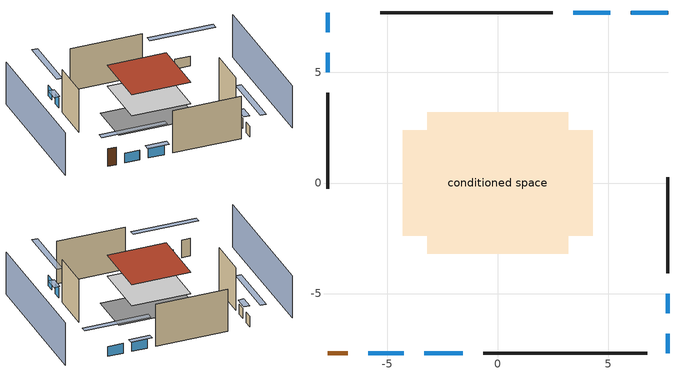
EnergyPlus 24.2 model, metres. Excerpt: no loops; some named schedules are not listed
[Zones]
conditioned space
 floor adiabatic (AdiabaticFloorConstruction): -3.2,-3.2 -3.2,3.2 3.2,3.2 3.2,-3.2 z2.44
 floor foundation (Slab1 construction): -4.29,-2.38 -4.29,2.38 4.29,2.38 4.29,-2.38 z0
 wall outside (AdiabaticWallConstruction 1): -7.7,-7.7 -6.78,-7.7 z0:2.03
 wall outside (AdiabaticWallConstruction): 7.7,7.7 6.03,7.7 / 5.1,7.7 3.42,7.7 z0:1.13; 7.7,-7.7 7.7,-6.82 / 7.7,-5.89 7.7,-5 / -7.7,7.7 -7.7,6.82 / -7.7,5.89 -7.7,5 z0:1.19; -5.86,-7.7 -4.25,-7.7 z0:1.1; -3.32,-7.7 -1.59,-7.7 z0:1.16
 wall outside (Wall1 construction): 2.5,7.7 -5.31,7.7 z0:4.88
 wall outside (Wall2 construction): 7.7,-4.08 7.7,0.26 z0:4.88
 wall outside (Wall3 construction): -0.66,-7.7 6.77,-7.7 z0:4.88
 wall outside (Wall4 construction): -7.7,4.08 -7.7,-0.26 z0:4.88
 window (WindowConstruction): 7.7,7.7 6.03,7.7 z0:1.13
 window (WindowConstruction 1): 5.1,7.7 3.43,7.7 z0:1.13
 window (WindowConstruction 2): 7.7,-7.7 7.7,-6.82 z0:1.19
 window (WindowConstruction 3): 7.7,-5.89 7.7,-5 z0:1.19
 window (WindowConstruction 4): -5.86,-7.7 -4.25,-7.7 z0:1.1
 window (WindowConstruction 5): -3.32,-7.7 -1.59,-7.7 z0:1.16
 window (WindowConstruction 6): -7.7,7.7 -7.7,6.82 z0:1.19
 window (WindowConstruction 7): -7.7,5.89 -7.7,5 z0:1.19
 door (Door): -7.7,-7.7 -6.79,-7.7 z0:2.03
 ceiling adiabatic (AdiabaticFloorConstruction): 3.2,-3.2 3.2,3.2 -3.2,3.2 -3.2,-3.2 z2.44
 roof outside (Roof1 construction): -3.2,3.2 -3.2,-3.2 3.2,-3.2 3.2,3.2 z4.88
shading: -12.27,7.7 -12.27,-7.7 / 12.27,-7.7 12.27,7.7 z0:4.88; 3.28,7.7 10.44,7.7 10.44,8.31 3.28,8.31 z3.87; 3.12,7.7 5.4,7.7 5.4,8.31 3.12,8.31 z1.43; 7.7,-4.07 7.7,-10.44 8.31,-10.44 8.31,-4.07 z3.93; 7.7,-4.7 7.7,-6.19 8.31,-6.19 8.31,-4.7 z1.49; -1.5,-7.7 -8.6,-7.7 -8.6,-8.31 -1.5,-8.31 z3.84; -1.28,-7.7 -3.62,-7.7 -3.62,-8.31 -1.28,-8.31 z1.46; -7.7,4.07 -7.7,10.44 -8.31,10.44 -8.31,4.07 z3.93; -7.7,4.7 -7.7,6.19 -8.31,6.19 -8.31,4.7 z1.49
[Building]
Building 1: Terrain=Suburbs
[Site:Location]
Portland Intl Arpt_OR: Latitude {deg}=45.59; Longitude {deg}=-122.6; Time Zone {hr}=-8; Elevation {m}=33; Keep Site Location Information=Yes
[Site:GroundTemperature:Shallow]
10.2558, 8.96328, 8.85977, 9.47314, 11.9355, 14.3863, 16.5111, 17.8571, 17.9714, 16.8767, 14.8061, 12.4304
[Site:WaterMainsTemperature]
Calculation Method=Schedule; Temperature Schedule=mains temperature schedule
[Material] Roughness=Rough; Thermal Absorptance=0.9
Name | Thickness {m} | Conductivity {W/m-K} | Density {kg/m3} | Specific Heat {J/kg-K} | Solar Absorptance | Visible Absorptance
asphalt or fiberglass shingles | 0.00635 | 0.162714 | 1121.4 | 1465.45 | 0.85 | 0.85
concrete 4.0 in. | 0.1016 | 1.803125 | 2242.8 | 837.4 | 0.7 | 0.7
door material | 0.04445 | 0.0612267 | 512.64 | 1214.23 | 0.7 | 0.7
floor covering | 0.0127 | 0.0450781 | 54.468 | 1339.84 | 0.9 | 0.9
floor covering 1 | 0.0127 | 0.0433444 | 54.468 | 1339.84 | 0.6 | 0.6
floor rigid ins; wall rigid ins | 0.512978 | 0.029427 | 32.04 | 1214.23 | 0.7 | 0.7
floor stud and cavity | 0.1397 | 1.75129 | 37.0049 | 1207.88 | 0.7 | 0.7
furniture material conditioned space 1 | 0.1524 | 0.115458 | 640.8 | 1214.23 | 0.6 | 0.6
gypsum board | 0.0127 | 0.160291 | 801 | 837.4 | 0.6 | 0.6
osb sheathing 0.5 in. | 0.0127 | 0.115458 | 512.64 | 1214.23 | 0.7 | 0.7
osb sheathing 0.75 in. | 0.01905 | 0.115458 | 512.64 | 1214.23 | 0.7 | 0.7
roof stud and cavity | 0.2032 | 0.151258 | 78.34581 | 1123.46 | 0.7 | 0.7
wall stud and cavity | 0.1397 | 0.550994 | 139.0536 | 1170.24 | 0.7 | 0.7
wall stud and cavity 1 | 0.0889 | 0.380278 | 52.3479 | 1209.89 | 0.7 | 0.7
wall stud and cavity 2 | 0.0889 | 0.391764 | 83.0341 | 1211.67 | 0.7 | 0.7
wood siding | 0.0254 | 0.102417 | 544.68 | 1172.36 | 0.85 | 0.85
wood siding 1; wood siding 2 | 0.0254 | 0.102417 | 544.68 | 1172.36 | 0.7 | 0.7
[WindowMaterial:SimpleGlazingSystem]
WindowMaterial: U-Factor {W/m2-K}=2.78222; Solar Heat Gain Coefficient=0.56
[Construction]
AdiabaticFloorConstruction: floor stud and cavity, floor rigid ins, osb sheathing 0.75 in., floor covering 1
AdiabaticWallConstruction: wood siding 1, wall rigid ins, wall stud and cavity 1, gypsum board
AdiabaticWallConstruction 1: wood siding 2, wall rigid ins, wall stud and cavity 1, gypsum board
Door: door material
furniture construction conditioned space 1: furniture material conditioned space 1
PartitionWallConstruction: gypsum board, wall stud and cavity 2, gypsum board
Roof1 construction: asphalt or fiberglass shingles, osb sheathing 0.75 in., roof stud and cavity, gypsum board
Slab1 construction: concrete 4.0 in., floor covering
Wall1 construction; Wall2 construction; Wall3 construction; Wall4 construction: wood siding, osb sheathing 0.5 in., wall stud and cavity, gypsum board
WindowConstruction; WindowConstruction 1; WindowConstruction 2; WindowConstruction 3; WindowConstruction 4; WindowConstruction 5; WindowConstruction 6; WindowConstruction 7: WindowMaterial
[Zone]
conditioned space: Multiplier=1; Volume {m3}=199.577; Part of Total Floor Area=Yes
[Space]
conditioned space 1: Zone=conditioned space; Volume {m3}=199.577
[SurfaceProperty:ExposedFoundationPerimeter]
Slab1: Exposed Perimeter Calculation Method=TotalExposedPerimeter; Total Exposed Perimeter {m}=26.70048
[SurfaceProperty:IncidentSolarMultiplier] Incident Solar Multiplier=1; Incident Solar Multiplier Schedule=trans schedule winter=0.85 summer=0.7
Window1; Window2; Window3; Window4; Window5; Window6; Window7; Window8
[InternalMass] Zone or ZoneList=conditioned space; Space or SpaceList=conditioned space 1
Name | Construction | Surface Area {m2}
furniture mass conditioned space 1 | furniture construction conditioned space 1 | 32.73903
partition wall mass | PartitionWallConstruction | 81.84758
[Lights]
interior lighting: Zone or ZoneList or Space or SpaceList=conditioned space 1; Schedule=lighting_interior; Design Level Calculation Method=LightingLevel; Lighting Level {W}=164.685; Return Air Fraction=0; Fraction Radiant=0.6; Fraction Visible=0.2; Fraction Replaceable=1
[People]
occupants: Zone or ZoneList or Space or SpaceList=conditioned space 1; Number of People Schedule=occupants; Number of People Calculation Method=People; Number of People=1; Fraction Radiant=0.314171; Sensible Heat Fraction=0.56303; Activity Level Schedule=occupants activity schedule; Carbon Dioxide Generation Rate {m3/s-W}=0; Enable ASHRAE 55 Comfort Warnings=No; Mean Radiant Temperature Calculation Type=EnclosureAveraged
[ElectricEquipment] Zone or ZoneList or Space or SpaceList=conditioned space 1; Design Level Calculation Method=EquipmentLevel
Name | Schedule | Design Level {W} | Fraction Latent | Fraction Radiant | Fraction Lost
clothes dryer | clothes_dryer | 442.653 | 0.015 | 0.081 | 0.85
clothes washer | clothes_washer | 320.941 | 0.03 | 0.162 | 0.7
cooking range | cooking_range | 2208.94 | 0.08 | 0.432 | 0.2
freezer | freezer schedule | 194.914 | 0 | 0.6 | 0
fridge | fridge schedule | 45.9075 | 0 | 0.6 | 0
mech vent bath fan 0 | mech vent bath fan 0 schedule | 15 | 0 | 0 | 1
mech vent house fan | mech vent house fan schedule | 0 | 0 | 0 | 1
mech vent house fan cfis | mech vent house fan cfis schedule | 0 | 0 | 0 | 0
mech vent range fan 0 | mech vent range fan 0 schedule | 30 | 0 | 0 | 1
misc plug loads | plug_loads_other | 467.774 | 0.021 | 0.558 | 0.049
misc tv | plug_loads_tv | 643.872 | 0 | 0.6 | 0
whole house fan | Always On Discrete | 0 | 0 | 0 | 1
[OtherEquipment] Zone or ZoneList or Space or SpaceList=conditioned space 1; Design Level Calculation Method=EquipmentLevel
Name | Fuel Type | Schedule | Design Level {W} | Fraction Latent | Fraction Radiant | Fraction Lost
clothes dryer 1 | NaturalGas | clothes_dryer | 5880.72 | 0.015 | 0.081 | 0.85
cooking range 1 | Electricity | cooking_range | 0 | 0.08 | 0.432 | 0.2
general water use latent | None | general water use schedule | 25.6591 | 1 | 0 | 0
general water use sensible | None | general water use schedule | -25.2881 | 0 | 0.6 | 0
mech vent house fan latent load; water heater lat | None | Always On Discrete | 0 | 1 | 0 | 0
mech vent house fan sensible load; water heater sens | None | Always On Discrete | 0 | 0 | 0 | 0
water heater energy adjustment1 | Electricity | Always On Discrete | 0.01 | 0 | 0 | 1
[ZoneInfiltration:DesignFlowRate] Zone or ZoneList or Space or SpaceList=conditioned space 1; Schedule=Always On Discrete; Design Flow Rate Calculation Method=Flow/Zone; Design Flow Rate {m3/s}=0
infil flow; natural vent flow; whole house fan flow
[AvailabilityManager:Scheduled]
central ac and furnace airloop Availability Manager: Schedule=Always On Discrete
[Foundation:Kiva]
Foundation Kiva 1: Initial Indoor Air Temperature {C}=19.4444; Wall Height Above Grade {m}=0.1016; Wall Depth Below Slab {m}=0.2032
[Foundation:Kiva:Settings]
Soil Conductivity {W/m-K}=2.9427; Soil Density {kg/m3}=1842.3; Soil Specific Heat {J/kg-K}=418.7; Ground Solar Absorptivity=0.9; Ground Thermal Absorptivity=0.9; Ground Surface Roughness {m}=0.03; Far-Field Width {m}=40; Deep-Ground Boundary Condition=ZeroFlux; Deep-Ground Depth {m}=40; Minimum Cell Dimension {m}=0.2; Maximum Cell Growth Coefficient=3; Simulation Timestep=Timestep
[Exterior:Lights]
exterior lighting: Schedule=exterior lighting schedule; Design Level {W}=5.52521
[EnergyManagementSystem:GlobalVariable]
central_ac_and_furnace_airloop_Fan_RTF
infil_program_Qfan
infil_program_Qinf
natural_vent_program_Qnv
natural_vent_program_Qwhf
[EnergyManagementSystem:Sensor]
Name | Output:Variable or Output:Meter Index Key | Output:Variable or Output:Meter
airflow_gain | infil flow | Infiltration Sensible Heat Gain Energy
airflow_gain_1 | natural vent flow | Infiltration Sensible Heat Gain Energy
airflow_gain_2 | whole house fan flow | Infiltration Sensible Heat Gain Energy
airflow_loss | infil flow | Infiltration Sensible Heat Loss Energy
airflow_loss_1 | natural vent flow | Infiltration Sensible Heat Loss Energy
airflow_loss_2 | whole house fan flow | Infiltration Sensible Heat Loss Energy
clg_load_cond |  | Cooling:EnergyTransfer:Zone:CONDITIONED SPACE
clg_sp_s; clg_sp_s_1 | cooling setpoint | Schedule Value
clothes_dryer_exhaust_0_sch_s | clothes_dryer | Schedule Value
cool_season | cooling season schedule | Schedule Value
htg_load_cond |  | Heating:EnergyTransfer:Zone:CONDITIONED SPACE
htg_sp_s; htg_sp_s_1 | heating setpoint | Schedule Value
ig_ee_conv | clothes dryer | Electric Equipment Convective Heating Energy
ig_ee_conv_2 | cooking range | Electric Equipment Convective Heating Energy
ig_ee_conv_3 | freezer | Electric Equipment Convective Heating Energy
ig_ee_conv_4 | fridge | Electric Equipment Convective Heating Energy
ig_ee_conv_5 | misc plug loads | Electric Equipment Convective Heating Energy
ig_ee_conv_6 | misc tv | Electric Equipment Convective Heating Energy
ig_ee_conv_7 | whole house fan | Electric Equipment Convective Heating Energy
ig_ee_rad | clothes dryer | Electric Equipment Radiant Heating Energy
ig_ee_rad_2 | cooking range | Electric Equipment Radiant Heating Energy
ig_ee_rad_3 | freezer | Electric Equipment Radiant Heating Energy
ig_ee_rad_4 | fridge | Electric Equipment Radiant Heating Energy
ig_ee_rad_5 | misc plug loads | Electric Equipment Radiant Heating Energy
ig_ee_rad_6 | misc tv | Electric Equipment Radiant Heating Energy
ig_ee_rad_7 | whole house fan | Electric Equipment Radiant Heating Energy
ig_lgt_conv | interior lighting | Lights Convective Heating Energy
ig_lgt_rad | interior lighting | Lights Radiant Heating Energy
ig_lgt_vis | interior lighting | Lights Visible Radiation Heating Energy
ig_oe_conv | clothes dryer 1 | Other Equipment Convective Heating Energy
ig_oe_conv_1 | cooking range 1 | Other Equipment Convective Heating Energy
ig_oe_conv_2 | general water use latent | Other Equipment Convective Heating Energy
ig_oe_conv_3 | general water use sensible | Other Equipment Convective Heating Energy
ig_oe_conv_4 | water heater energy adjustment1 | Other Equipment Convective Heating Energy
ig_oe_conv_5 | water heater lat | Other Equipment Convective Heating Energy
ig_oe_conv_6 | water heater sens | Other Equipment Convective Heating Energy
ig_oe_rad | clothes dryer 1 | Other Equipment Radiant Heating Energy
ig_oe_rad_1 | cooking range 1 | Other Equipment Radiant Heating Energy
ig_oe_rad_2 | general water use latent | Other Equipment Radiant Heating Energy
ig_oe_rad_3 | general water use sensible | Other Equipment Radiant Heating Energy
ig_oe_rad_4 | water heater energy adjustment1 | Other Equipment Radiant Heating Energy
ig_oe_rad_5 | water heater lat | Other Equipment Radiant Heating Energy
ig_oe_rad_6 | water heater sens | Other Equipment Radiant Heating Energy
ig_ppl_conv | occupants | People Convective Heating Energy
ig_ppl_rad | occupants | People Radiant Heating Energy
im_conv | furniture mass conditioned space 1 | Surface Inside Face Convection Heat Gain Energy
im_conv_1 | partition wall mass | Surface Inside Face Convection Heat Gain Energy
im_ig | furniture mass conditioned space 1 | Surface Inside Face Internal Gains Radiation Heat Gain Energy
im_ig_1 | partition wall mass | Surface Inside Face Internal Gains Radiation Heat Gain Energy
im_lgt | furniture mass conditioned space 1 | Surface Inside Face Lights Radiation Heat Gain Energy
im_lgt_1 | partition wall mass | Surface Inside Face Lights Radiation Heat Gain Energy
im_sol | furniture mass conditioned space 1 | Surface Inside Face Solar Radiation Heat Gain Energy
im_sol_1 | partition wall mass | Surface Inside Face Solar Radiation Heat Gain Energy
im_surf | furniture mass conditioned space 1 | Surface Inside Face Net Surface Thermal Radiation Heat Gain Energy
im_surf_1 | partition wall mass | Surface Inside Face Net Surface Thermal Radiation Heat Gain Energy
mech_vent_bath_fan_0_sch_s | mech vent bath fan 0 schedule | Schedule Value
mech_vent_range_fan_0_sch_s | mech vent range fan 0 schedule | Schedule Value
mv_conv | mech vent bath fan 0 | Electric Equipment Convective Heating Energy
mv_conv_1 | mech vent house fan | Electric Equipment Convective Heating Energy
mv_conv_2 | mech vent house fan cfis | Electric Equipment Convective Heating Energy
mv_conv_3 | mech vent range fan 0 | Electric Equipment Convective Heating Energy
mv_conv_4 | mech vent house fan latent load | Other Equipment Convective Heating Energy
mv_conv_5 | mech vent house fan sensible load | Other Equipment Convective Heating Energy
mv_rad | mech vent bath fan 0 | Electric Equipment Radiant Heating Energy
mv_rad_1 | mech vent house fan | Electric Equipment Radiant Heating Energy
mv_rad_2 | mech vent house fan cfis | Electric Equipment Radiant Heating Energy
mv_rad_3 | mech vent range fan 0 | Electric Equipment Radiant Heating Energy
mv_rad_4 | mech vent house fan latent load | Other Equipment Radiant Heating Energy
mv_rad_5 | mech vent house fan sensible load | Other Equipment Radiant Heating Energy
natural_vent_s | natural vent schedule | Schedule Value
out_pb_s |  | Site Outdoor Air Barometric Pressure
out_wt_s |  | Site Outdoor Air Humidity Ratio
site_vw_s |  | Site Wind Speed
ss_back_out | Window1 | Surface Window Shortwave from Zone Back Out Window Heat Transfer Rate
ss_back_out_1 | Window2 | Surface Window Shortwave from Zone Back Out Window Heat Transfer Rate
ss_back_out_2 | Window3 | Surface Window Shortwave from Zone Back Out Window Heat Transfer Rate
ss_back_out_3 | Window4 | Surface Window Shortwave from Zone Back Out Window Heat Transfer Rate
ss_back_out_4 | Window5 | Surface Window Shortwave from Zone Back Out Window Heat Transfer Rate
ss_back_out_5 | Window6 | Surface Window Shortwave from Zone Back Out Window Heat Transfer Rate
ss_back_out_6 | Window7 | Surface Window Shortwave from Zone Back Out Window Heat Transfer Rate
ss_back_out_7 | Window8 | Surface Window Shortwave from Zone Back Out Window Heat Transfer Rate
ss_conv | Door1 | Surface Inside Face Convection Heat Gain Energy
ss_conv_1 | Window1 | Surface Inside Face Convection Heat Gain Energy
ss_conv_2 | Window2 | Surface Inside Face Convection Heat Gain Energy
ss_conv_3 | Window3 | Surface Inside Face Convection Heat Gain Energy
ss_conv_4 | Window4 | Surface Inside Face Convection Heat Gain Energy
ss_conv_5 | Window5 | Surface Inside Face Convection Heat Gain Energy
ss_conv_6 | Window6 | Surface Inside Face Convection Heat Gain Energy
ss_conv_7 | Window7 | Surface Inside Face Convection Heat Gain Energy
ss_conv_8 | Window8 | Surface Inside Face Convection Heat Gain Energy
ss_ig | Door1 | Surface Inside Face Internal Gains Radiation Heat Gain Energy
ss_ig_1 | Window1 | Surface Inside Face Internal Gains Radiation Heat Gain Energy
ss_ig_2 | Window2 | Surface Inside Face Internal Gains Radiation Heat Gain Energy
ss_ig_3 | Window3 | Surface Inside Face Internal Gains Radiation Heat Gain Energy
ss_ig_4 | Window4 | Surface Inside Face Internal Gains Radiation Heat Gain Energy
ss_ig_5 | Window5 | Surface Inside Face Internal Gains Radiation Heat Gain Energy
ss_ig_6 | Window6 | Surface Inside Face Internal Gains Radiation Heat Gain Energy
ss_ig_7 | Window7 | Surface Inside Face Internal Gains Radiation Heat Gain Energy
ss_ig_8 | Window8 | Surface Inside Face Internal Gains Radiation Heat Gain Energy
ss_lgt | Door1 | Surface Inside Face Lights Radiation Heat Gain Energy
ss_sol | Door1 | Surface Inside Face Solar Radiation Heat Gain Energy
ss_surf | Door1 | Surface Inside Face Net Surface Thermal Radiation Heat Gain Energy
ss_surf_1 | Window1 | Surface Inside Face Net Surface Thermal Radiation Heat Gain Energy
ss_surf_2 | Window2 | Surface Inside Face Net Surface Thermal Radiation Heat Gain Energy
ss_surf_3 | Window3 | Surface Inside Face Net Surface Thermal Radiation Heat Gain Energy
ss_surf_4 | Window4 | Surface Inside Face Net Surface Thermal Radiation Heat Gain Energy
ss_surf_5 | Window5 | Surface Inside Face Net Surface Thermal Radiation Heat Gain Energy
ss_surf_6 | Window6 | Surface Inside Face Net Surface Thermal Radiation Heat Gain Energy
ss_surf_7 | Window7 | Surface Inside Face Net Surface Thermal Radiation Heat Gain Energy
ss_surf_8 | Window8 | Surface Inside Face Net Surface Thermal Radiation Heat Gain Energy
ss_trans_in | Window1 | Surface Window Transmitted Solar Radiation Rate
ss_trans_in_1 | Window2 | Surface Window Transmitted Solar Radiation Rate
ss_trans_in_2 | Window3 | Surface Window Transmitted Solar Radiation Rate
ss_trans_in_3 | Window4 | Surface Window Transmitted Solar Radiation Rate
ss_trans_in_4 | Window5 | Surface Window Transmitted Solar Radiation Rate
ss_trans_in_5 | Window6 | Surface Window Transmitted Solar Radiation Rate
ss_trans_in_6 | Window7 | Surface Window Transmitted Solar Radiation Rate
ss_trans_in_7 | Window8 | Surface Window Transmitted Solar Radiation Rate
ss_trans_out | Window1 | Surface Inside Face Initial Transmitted Diffuse Transmitted Out Window Solar Radiation Rate
ss_trans_out_1 | Window2 | Surface Inside Face Initial Transmitted Diffuse Transmitted Out Window Solar Radiation Rate
ss_trans_out_2 | Window3 | Surface Inside Face Initial Transmitted Diffuse Transmitted Out Window Solar Radiation Rate
ss_trans_out_3 | Window4 | Surface Inside Face Initial Transmitted Diffuse Transmitted Out Window Solar Radiation Rate
ss_trans_out_4 | Window5 | Surface Inside Face Initial Transmitted Diffuse Transmitted Out Window Solar Radiation Rate
ss_trans_out_5 | Window6 | Surface Inside Face Initial Transmitted Diffuse Transmitted Out Window Solar Radiation Rate
ss_trans_out_6 | Window7 | Surface Inside Face Initial Transmitted Diffuse Transmitted Out Window Solar Radiation Rate
ss_trans_out_7 | Window8 | Surface Inside Face Initial Transmitted Diffuse Transmitted Out Window Solar Radiation Rate
s_conv | inferred conditioned ceiling | Surface Inside Face Convection Heat Gain Energy
s_conv_1 | inferred conditioned floor | Surface Inside Face Convection Heat Gain Energy
s_conv_2 | Roof1 | Surface Inside Face Convection Heat Gain Energy
s_conv_3 | Slab1 | Surface Inside Face Convection Heat Gain Energy
s_conv_4 | Wall1 | Surface Inside Face Convection Heat Gain Energy
s_conv_5 | Wall2 | Surface Inside Face Convection Heat Gain Energy
s_conv_6 | Wall3 | Surface Inside Face Convection Heat Gain Energy
s_conv_7 | Wall4 | Surface Inside Face Convection Heat Gain Energy
s_ig | inferred conditioned ceiling | Surface Inside Face Internal Gains Radiation Heat Gain Energy
s_ig_1 | inferred conditioned floor | Surface Inside Face Internal Gains Radiation Heat Gain Energy
s_ig_2 | Roof1 | Surface Inside Face Internal Gains Radiation Heat Gain Energy
s_ig_3 | Slab1 | Surface Inside Face Internal Gains Radiation Heat Gain Energy
s_ig_4 | Wall1 | Surface Inside Face Internal Gains Radiation Heat Gain Energy
s_ig_5 | Wall2 | Surface Inside Face Internal Gains Radiation Heat Gain Energy
s_ig_6 | Wall3 | Surface Inside Face Internal Gains Radiation Heat Gain Energy
s_ig_7 | Wall4 | Surface Inside Face Internal Gains Radiation Heat Gain Energy
s_lgt | inferred conditioned ceiling | Surface Inside Face Lights Radiation Heat Gain Energy
s_lgt_1 | inferred conditioned floor | Surface Inside Face Lights Radiation Heat Gain Energy
s_lgt_2 | Roof1 | Surface Inside Face Lights Radiation Heat Gain Energy
s_lgt_3 | Slab1 | Surface Inside Face Lights Radiation Heat Gain Energy
s_lgt_4 | Wall1 | Surface Inside Face Lights Radiation Heat Gain Energy
s_lgt_5 | Wall2 | Surface Inside Face Lights Radiation Heat Gain Energy
s_lgt_6 | Wall3 | Surface Inside Face Lights Radiation Heat Gain Energy
s_lgt_7 | Wall4 | Surface Inside Face Lights Radiation Heat Gain Energy
s_sol | inferred conditioned ceiling | Surface Inside Face Solar Radiation Heat Gain Energy
s_sol_1 | inferred conditioned floor | Surface Inside Face Solar Radiation Heat Gain Energy
s_sol_2 | Roof1 | Surface Inside Face Solar Radiation Heat Gain Energy
s_sol_3 | Slab1 | Surface Inside Face Solar Radiation Heat Gain Energy
s_sol_4 | Wall1 | Surface Inside Face Solar Radiation Heat Gain Energy
s_sol_5 | Wall2 | Surface Inside Face Solar Radiation Heat Gain Energy
s_sol_6 | Wall3 | Surface Inside Face Solar Radiation Heat Gain Energy
s_sol_7 | Wall4 | Surface Inside Face Solar Radiation Heat Gain Energy
s_surf | inferred conditioned ceiling | Surface Inside Face Net Surface Thermal Radiation Heat Gain Energy
s_surf_1 | inferred conditioned floor | Surface Inside Face Net Surface Thermal Radiation Heat Gain Energy
s_surf_2 | Roof1 | Surface Inside Face Net Surface Thermal Radiation Heat Gain Energy
s_surf_3 | Slab1 | Surface Inside Face Net Surface Thermal Radiation Heat Gain Energy
s_surf_4 | Wall1 | Surface Inside Face Net Surface Thermal Radiation Heat Gain Energy
s_surf_5 | Wall2 | Surface Inside Face Net Surface Thermal Radiation Heat Gain Energy
s_surf_6 | Wall3 | Surface Inside Face Net Surface Thermal Radiation Heat Gain Energy
s_surf_7 | Wall4 | Surface Inside Face Net Surface Thermal Radiation Heat Gain Energy
water_heater_T_set | water heater setpoint | Schedule Value
[EnergyManagementSystem:Actuator]
Name | Actuated Component Unique | Actuated Component Type | Actuated Component Control Type
fridge_schedule_act | fridge schedule | Schedule:Constant | Schedule Value
infil_flow_act | infil flow | Zone Infiltration | Air Exchange Flow Rate
mech_vent_house_fan_cfis_act | mech vent house fan cfis | ElectricEquipment | Electricity Rate
mech_vent_house_fan_latent_load_act | mech vent house fan latent load | OtherEquipment | Power Level
mech_vent_house_fan_sensible_load_act | mech vent house fan sensible load | OtherEquipment | Power Level
natural_vent_flow_act | natural vent flow | Zone Infiltration | Air Exchange Flow Rate
water_heater_HPWHSchedOverride | water heater setpoint | Schedule:Constant | Schedule Value
water_heater_hpwh_ec_adj_act | water heater energy adjustment1 | OtherEquipment | Power Level
water_heater_lat_act | water heater lat | OtherEquipment | Power Level
water_heater_LESchedOverride | water heater BottomElementSetpoint | Schedule:Constant | Schedule Value
water_heater_sens_act | water heater sens | OtherEquipment | Power Level
water_heater_UESchedOverride | water heater TopElementSetpoint | Schedule:Constant | Schedule Value
whole_house_fan_act | whole house fan | ElectricEquipment | Electricity Rate
whole_house_fan_flow_act | whole house fan flow | Zone Infiltration | Air Exchange Flow Rate
[EnergyManagementSystem:Program]
central_ac_and_furnace_supply_fan_disaggregate_program: Set central_ac_and_furnace_supply_fan_clg = 0; If central_ac_and_furnace_clg_coil_s > 0; Set central_ac_and_furnace_supply_fan_clg = central_ac_and_furnace_supply_fan_s; EndIf
central_ac_and_furnace_supply_fan_disaggregate_program_1: Set central_ac_and_furnace_supply_fan_primary_htg = 0; If central_ac_and_furnace_htg_coil_s > 0; Set central_ac_and_furnace_supply_fan_primary_htg = central_ac_and_furnace_supply_fan_s_1; EndIf
